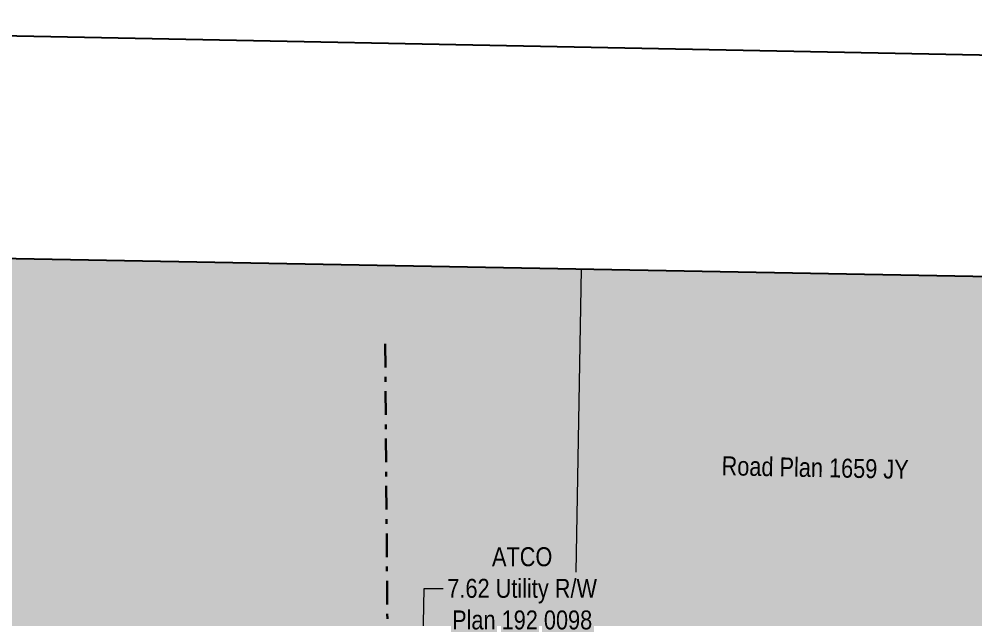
# Model space of a CAD drawing. Extents: x 412674 to 416801, y 6212064 to 6215747.
# Drawn here: x 415993 to 416497, y 6214632 to 6214948 of the extents above; entities that cross this region are included whole.
import ezdxf

# ---------------------------------------------------------------- set-up
doc = ezdxf.new("R2010")
doc.units = 0
doc.header["$LTSCALE"] = 5
doc.header["$PDMODE"] = 3
doc.header["$PDSIZE"] = 5
doc.linetypes.add('CENTERLINEX3', pattern=[5, 2.5, -1, 0.5, -1])
doc.layers.get('Defpoints').update_dxf_attribs({"color": 9})
for name, color, linetype in [('AS-ROADS', 254, 'Continuous'), ('L-TITLEDB', 4, 'Continuous'), ('L-TITLEDB-T', 4, 'Continuous')]:
    doc.layers.add(name, color=color, linetype=linetype)
doc.layers.add('AS-TELUS-ATCO PIPELINES', color=7, linetype='foc-TEL', lineweight=9, true_color=0xff9c38)
doc.layers.add('EXISTING PIPE IP', color=7, linetype='CENTERLINEX3', lineweight=30, true_color=0x3800e0)
doc.layers.add('C-RW-T', color=13, linetype='Continuous', lineweight=9)
doc.styles.add('80CG', font='ARIALN.TTF', dxfattribs={"height": 10})
doc.styles.add('80L', font='ARIALN.TTF', dxfattribs={"height": 10})
doc.styles.add('foc-LtypeFont', font='ARIALN.TTF', dxfattribs={"height": 7.35})
doc.linetypes.add('foc-TEL', pattern='A,2,-1,["T",foc-LtypeFont,S=0.2,R=0,X=-0.425,Y=-0.75],-1.24,8', length=12.24)
doc.dimstyles.new('Compass 5 000', dxfattribs={"dimscale": 5, "dimtxt": 9, "dimasz": 2, "dimexe": 0.2, "dimexo": 0.0625, "dimgap": 0.5, "dimtad": 0, "dimtih": 1, "dimtoh": 1, "dimzin": 0, "dimdsep": 46, "dimtxsty": '80CG', "dimcen": 0.1, "dimse1": 1, "dimse2": 1, "dimclrd": 256, "dimclrt": 256, "dimaunit": 1, "dimadec": 4, "dimazin": 0, "dimtfac": 0.06, "dimtofl": 0, "dimtmove": 0, "dimatfit": 1, "dimfxl": 0.2, "dimtolj": 1, "dimtzin": 0, "dimlwd": -1, "dimarcsym": 0})

# ---------------------------------------------------------------- blocks, each defined once
blk = doc.blocks.new('*D456')
at = {"layer": 'C-RW-T', "transparency": 16777216}
for p, q in [((416205.36, 6214565.33), (416207, 6214648.05)), ((416207, 6214648.05), (416217, 6214648.05)), ((416203.45, 6214469.19), (416203.25, 6214459.19))]:
    blk.add_line(p, q, dxfattribs=at)
for points in [[(416203.69, 6214565.36), (416207.02, 6214565.3), (416205.16, 6214555.33)], [(416201.78, 6214469.22), (416205.12, 6214469.15), (416203.65, 6214479.19)]]:
    blk.add_solid(points, dxfattribs=at)
at = {"layer": 'Defpoints', "color": 0, "transparency": 16777216}
for p in [(416157.12, 6214556.28), (416205.16, 6214555.33), (416155.61, 6214480.14)]:
    blk.add_point(p, dxfattribs=at)
at = {"layer": 'C-RW-T', "transparency": 16777216, "insert": (416258.65, 6214648.05), "char_height": 10, "attachment_point": 5, "style": '80CG'}
blk.add_mtext('\\A1;ATCO\\P7.62 Utility R/W\\PPlan 192 0098', dxfattribs=at)

msp = doc.modelspace()

# ---------------------------------------------------------------- hatches: boundary and pattern name
at = {"layer": 'AS-ROADS'}
h = msp.add_hatch(color=256, dxfattribs=at)
h.dxf.hatch_style = 1
h.paths.add_polyline_path([(416028.928, 6214099.613), (416032.298, 6214257.243), (416035.098, 6214391.183), (416037.428, 6214529.613), (416024.258, 6214579.533), (416008.458, 6214601.523), (415994.588, 6214618.803), (415977.728, 6214621.053), (415943.828, 6214620.883), (415540.375, 6214631.213), (415544.321, 6214830.321), (416791.446, 6214807.258), (416787.49, 6214607.6), (416574.038, 6214610.933), (416359.828, 6214615.113), (416200.538, 6214618.233), (416185.108, 6214618.483), (416168.668, 6214613.853), (416149.628, 6214599.513), (416132.628, 6214579.943), (416118.498, 6214558.953), (416113.328, 6214534.713), (416113.318, 6214504.543), (416111.058, 6214435.643), (416110.258, 6214423.983), (416106.828, 6214260.703), (416105.678, 6214233.903), (416131.528, 6214230.463), (416133.628, 6214261.193), (416154.518, 6214289.923), (416165.928, 6214295.333), (416192.948, 6214301.013), (416280.408, 6214303.523), (416433.888, 6214299.673), (416506.538, 6214299.243), (416498.078, 6214066.183), (416377.258, 6214072.923), (416276.448, 6214079.443), (416242.718, 6214085.933), (416132.758, 6214085.803), (416125.825, 6213764.84), (416025.984, 6213766.819), (416028.874, 6214097.048)])

# ---------------------------------------------------------------- linework, layer by layer
at = {"layer": 'AS-ROADS', "flags": 128}
msp.add_lwpolyline([(415544.321, 6214830.321), (416791.446, 6214807.258)], dxfattribs=at)
at = {"layer": 'AS-TELUS-ATCO PIPELINES', "flags": 128}
msp.add_lwpolyline([(416287.057, 6214656.67), (416290.013, 6214816.531)], dxfattribs=at)
at = {"layer": 'EXISTING PIPE IP', "flags": 128}
msp.add_lwpolyline([(416186.408, 6214777.113), (416187.958, 6214582.183), (416188.138, 6214568.773), (416186.208, 6214526.403), (416186.573, 6214489.886)], dxfattribs=at)
at = {"layer": 'L-TITLEDB', "flags": 128}
msp.add_lwpolyline([(415546.66, 6214948.357), (416793.753, 6214923.643)], dxfattribs=at)

# ---------------------------------------------------------------- texts
at = {"layer": 'L-TITLEDB-T', "insert": (416363.94, 6214717.792), "char_height": 9.99592, "attachment_point": 1, "rotation": 358.86429, "style": '80L'}
msp.add_mtext_dynamic_manual_height_columns('Road Plan 1659 JY', width=98.72892, gutter_width=50, heights=[0], dxfattribs=at)

# ---------------------------------------------------------------- dimensions: what is measured, and where the dimension line sits
at = {"layer": 'C-RW-T'}
dim = msp.add_linear_dim(base=(416205.158, 6214555.33), p1=(416155.609, 6214480.138), p2=(416157.118, 6214556.282), angle=88.86429, text='ATCO\\P7.62 Utility R/W\\PPlan 192 0098', dimstyle='Compass 5 000', dxfattribs=at)
dim.commit()
dim.dimension.update_dxf_attribs({"geometry": '*D456', "text_midpoint": (416258.65, 6214648.05), "dimtype": 161})

doc.saveas('drawing.dxf')
